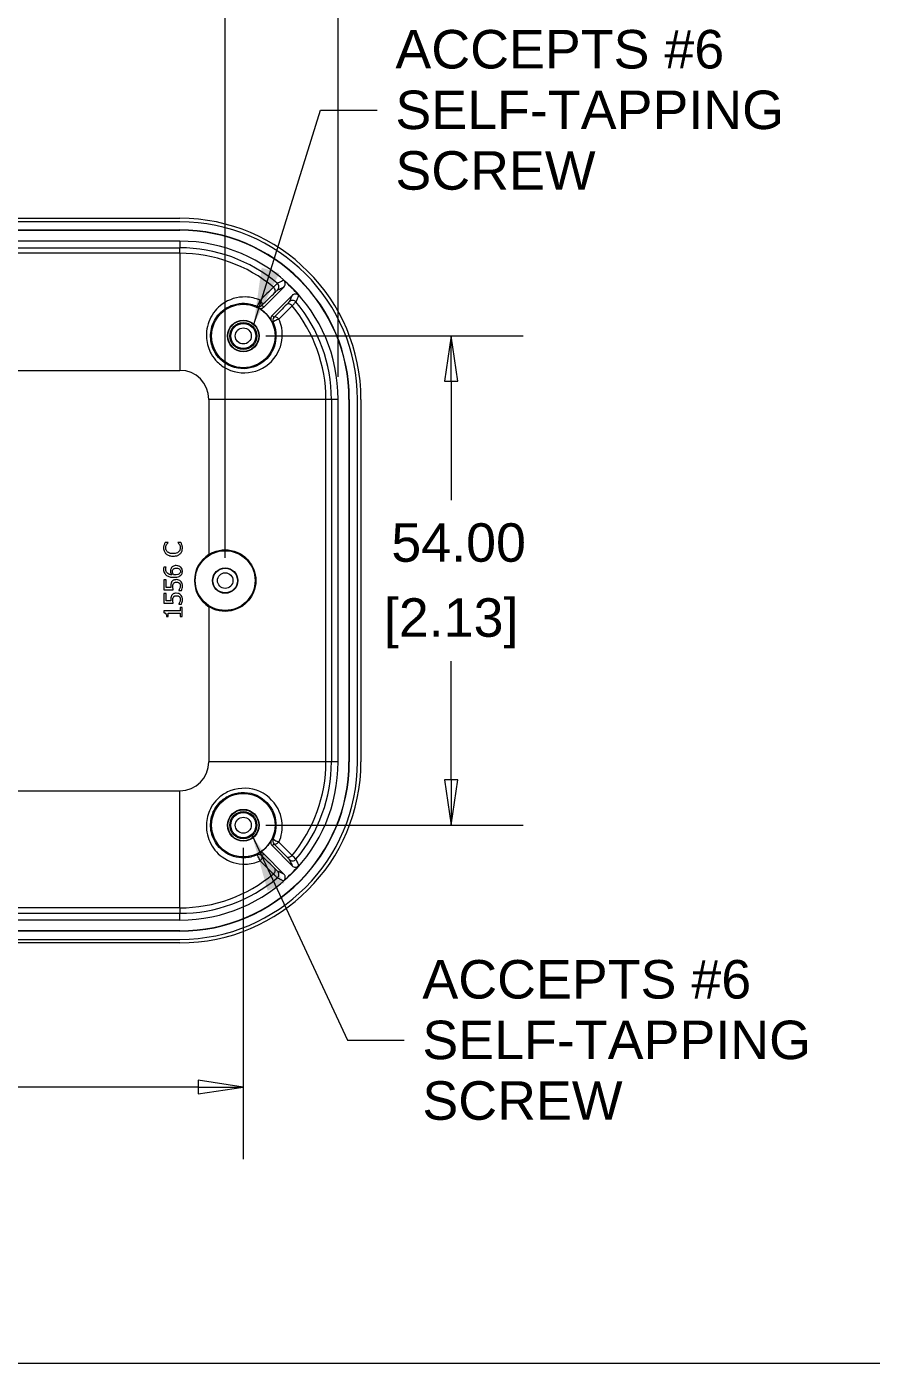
# Model space of a CAD drawing. Header units: millimetres. Extents: x 9 to 690, y 9 to 531.
# Drawn here: x 145.8 to 239, y 18.7 to 166.3 of the extents above; entities that cross this region are included whole.
import ezdxf

# ---------------------------------------------------------------- set-up
doc = ezdxf.new("R2010")
doc.units = ezdxf.units.MM
doc.header["$LTSCALE"] = 2.5
doc.layers.get('0').update_dxf_attribs({"lineweight": 25})
for name, color, linetype, lineweight in [('Dimension (ANSI)', 7, 'Continuous', 9), ('Sketch Geometry (ANSI)', 7, 'Continuous', 9), ('Symbol (ANSI)', 7, 'Continuous', 9), ('Visible (ANSI)', 7, 'Continuous', 9), ('Visible Narrow (ANSI)', 7, 'Continuous', 9)]:
    doc.layers.add(name, color=color, linetype=linetype, lineweight=lineweight)
doc.styles.add('Note Text (ANSI)', font='arial.ttf')
doc.dimstyles.new('Default - mm_inch (ANSI)', dxfattribs={"dimscale": 2.5, "dimtxt": 1.7, "dimasz": 2, "dimexe": 3.175, "dimexo": 1, "dimgap": 0.8, "dimtad": 0, "dimtih": 1, "dimtoh": 1, "dimrnd": 1e-08, "dimzin": 4, "dimdsep": 46, "dimtxsty": 'Note Text (ANSI)', "dimblk": 'Filled-1', "dimcen": 0.09, "dimdle": 10, "dimclrd": 256, "dimclre": 256, "dimclrt": 256, "dimadec": 1, "dimazin": 0, "dimtfac": 1.176471, "dimtofl": 0, "dimtmove": 0, "dimatfit": 3, "dimfxl": 0, "dimtolj": 1, "dimtzin": 0, "dimlwd": -1, "dimlwe": -1, "dimarcsym": 0})
doc.dimstyles.new('Default - mm_inch (ANSI)$7', dxfattribs={"dimscale": 2.5, "dimtxt": 1.7, "dimasz": 2.5, "dimexe": 3.175, "dimexo": 1, "dimgap": 0.8, "dimtad": 0, "dimtih": 1, "dimtoh": 1, "dimrnd": 1e-08, "dimzin": 4, "dimdsep": 46, "dimtxsty": 'Note Text (ANSI)', "dimblk": 'Filled-1', "dimcen": 0.09, "dimdle": 10, "dimclrd": 256, "dimclre": 256, "dimclrt": 256, "dimadec": 1, "dimazin": 0, "dimtfac": 1.176471, "dimtofl": 0, "dimtmove": 0, "dimatfit": 3, "dimfxl": 0, "dimtolj": 1, "dimtzin": 0, "dimlwd": -1, "dimlwe": -1, "dimarcsym": 0})

# ---------------------------------------------------------------- blocks, each defined once
blk = doc.blocks.new('Borders Hammond Border')
at = {"layer": 'Sketch Geometry (ANSI)'}
blk.add_line((7.5, 7.5), (271.9, 7.5), dxfattribs=at)
blk = doc.blocks.new('Filled-1')
at = {"color": 0}
for p, q in [((0, 0), (-1, 0.15)), ((-1, 0.15), (-1, -0.15)), ((-1, 0), (0, 0)), ((-1, -0.15), (0, 0))]:
    blk.add_line(p, q, dxfattribs=at)
at = {"color": 0, "flags": 128}
blk.add_lwpolyline([(-1, -0.15), (0, 0), (-1, 0.15), (-1, -0.15)], dxfattribs=at)
at = {"color": 0}
blk.add_solid([(-1, -0.15), (0, 0), (-1, 0.15), (-1, -0.15)], dxfattribs=at)
blk = doc.blocks.new('*D49')
at = {"layer": 'Defpoints', "color": 0, "transparency": 16777216}
for p in [(77.68, 169.81), (77.68, 105.14), (167.68, 105.14)]:
    blk.add_point(p, dxfattribs=at)
at = {"layer": 'Dimension (ANSI)', "transparency": 16777216}
for p, q in [((77.68, 107.64), (77.68, 177.74)), ((167.68, 107.64), (167.68, 177.74)), ((82.68, 169.81), (112.57, 169.81)), ((162.68, 169.81), (132.79, 169.81))]:
    blk.add_line(p, q, dxfattribs=at)
at = {"layer": 'Dimension (ANSI)', "transparency": 16777216, "xscale": 5, "yscale": 5, "zscale": 5, "rotation": 180}
blk.add_blockref('Filled-1', (77.68, 169.81), dxfattribs=at)
at = {"layer": 'Dimension (ANSI)', "transparency": 16777216, "xscale": 5, "yscale": 5, "zscale": 5}
blk.add_blockref('Filled-1', (167.68, 169.81), dxfattribs=at)
at = {"layer": 'Dimension (ANSI)', "transparency": 16777216, "char_height": 4.25, "attachment_point": 5, "style": 'Note Text (ANSI)'}
for s, insert in [('\\A1; 90.00', (122.68, 173.98)), ('\\A1;[3.54]', (122.68, 165.08))]:
    blk.add_mtext(s, dxfattribs=dict(at, insert=insert))
blk = doc.blocks.new('*D50')
at = {"layer": 'Defpoints', "color": 0, "transparency": 16777216}
for p in [(180.14, 185.97), (65.22, 125.14), (180.14, 125.14)]:
    blk.add_point(p, dxfattribs=at)
at = {"layer": 'Dimension (ANSI)', "transparency": 16777216}
for p, q in [((65.22, 127.64), (65.22, 193.91)), ((180.14, 127.64), (180.14, 193.91)), ((70.22, 185.97), (110.91, 185.97)), ((175.14, 185.97), (134.45, 185.97))]:
    blk.add_line(p, q, dxfattribs=at)
at = {"layer": 'Dimension (ANSI)', "transparency": 16777216, "xscale": 5, "yscale": 5, "zscale": 5, "rotation": 180}
blk.add_blockref('Filled-1', (65.22, 185.97), dxfattribs=at)
at = {"layer": 'Dimension (ANSI)', "transparency": 16777216, "xscale": 5, "yscale": 5, "zscale": 5}
blk.add_blockref('Filled-1', (180.14, 185.97), dxfattribs=at)
at = {"layer": 'Dimension (ANSI)', "transparency": 16777216, "char_height": 4.25, "attachment_point": 5, "style": 'Note Text (ANSI)'}
for s, insert in [('\\A1; 114.93', (122.68, 190.14)), ('\\A1;[4.52]', (122.68, 181.25))]:
    blk.add_mtext(s, dxfattribs=dict(at, insert=insert))
blk = doc.blocks.new('*D52')
at = {"layer": 'Defpoints', "color": 0, "transparency": 16777216}
for p in [(169.68, 132.14), (169.68, 78.14), (192.62, 78.14)]:
    blk.add_point(p, dxfattribs=at)
at = {"layer": 'Dimension (ANSI)', "transparency": 16777216}
for p, q in [((172.18, 132.14), (200.56, 132.14)), ((192.62, 127.14), (192.62, 114.03)), ((192.62, 83.14), (192.62, 96.25)), ((172.18, 78.14), (200.56, 78.14))]:
    blk.add_line(p, q, dxfattribs=at)
at = {"layer": 'Dimension (ANSI)', "transparency": 16777216, "xscale": 5, "yscale": 5, "zscale": 5}
for p, rotation in [((192.62, 132.14), 90), ((192.62, 78.14), 270)]:
    blk.add_blockref('Filled-1', p, dxfattribs=dict(at, rotation=rotation))
at = {"layer": 'Dimension (ANSI)', "transparency": 16777216, "char_height": 4.25, "attachment_point": 5, "style": 'Note Text (ANSI)'}
for s, insert in [('\\A1; 54.00', (192.62, 109.31)), ('\\A1;[2.13]', (192.62, 100.42))]:
    blk.add_mtext(s, dxfattribs=dict(at, insert=insert))
blk = doc.blocks.new('*D53')
at = {"layer": 'Defpoints', "color": 0, "transparency": 16777216}
for p in [(75.68, 78.14), (169.68, 78.14), (75.68, 49.23)]:
    blk.add_point(p, dxfattribs=at)
at = {"layer": 'Dimension (ANSI)', "transparency": 16777216}
for p, q in [((75.68, 75.64), (75.68, 41.29)), ((169.68, 75.64), (169.68, 41.29)), ((80.68, 49.23), (112.57, 49.23)), ((164.68, 49.23), (132.79, 49.23))]:
    blk.add_line(p, q, dxfattribs=at)
at = {"layer": 'Dimension (ANSI)', "transparency": 16777216, "xscale": 5, "yscale": 5, "zscale": 5, "rotation": 180}
blk.add_blockref('Filled-1', (75.68, 49.23), dxfattribs=at)
at = {"layer": 'Dimension (ANSI)', "transparency": 16777216, "xscale": 5, "yscale": 5, "zscale": 5}
blk.add_blockref('Filled-1', (169.68, 49.23), dxfattribs=at)
at = {"layer": 'Dimension (ANSI)', "transparency": 16777216, "char_height": 4.25, "attachment_point": 5, "style": 'Note Text (ANSI)'}
for s, insert in [('\\A1; 94.00', (122.68, 53.4)), ('\\A1;[3.70]', (122.68, 44.5))]:
    blk.add_mtext(s, dxfattribs=dict(at, insert=insert))

msp = doc.modelspace()

# ---------------------------------------------------------------- linework, layer by layer
at = {"layer": 'Visible (ANSI)'}
for p, q in [((82.6802, 145.1254), (162.6802, 145.1254)), ((162.6802, 144.7393), (82.6802, 144.7393)), ((82.6802, 143.8378), (162.6802, 143.8378)), ((82.6802, 143.8029), (162.6802, 143.8029)), ((162.6802, 142.6029), (82.6802, 142.6029)), ((174.1632, 137.5416), (171.936, 135.3144)), ((172.8552, 134.3952), (175.0824, 136.6224)), ((180.1437, 85.1393), (180.1437, 125.1393)), ((181.3437, 125.1393), (181.3437, 85.1393)), ((181.3786, 125.1393), (181.3786, 85.1393)), ((182.2802, 85.1393), (182.2802, 125.1393)), ((182.6662, 125.1393), (182.6662, 85.1393)), ((161.3736, 109.3508), (161.0527, 109.3508)), ((161.3736, 109.3298), (161.3736, 109.3508)), ((162.7837, 109.3508), (162.466, 109.3508)), ((162.466, 109.3508), (162.466, 109.3314)), ((161.1678, 106.6215), (160.9101, 106.6215)), ((161.1678, 106.6102), (161.1678, 106.6215)), ((161.1548, 105.2309), (160.9198, 105.2309)), ((160.9198, 105.2309), (160.9198, 104.1337)), ((161.1548, 104.3914), (161.1548, 105.2309)), ((160.9198, 104.1337), (161.9506, 104.1337)), ((161.1548, 103.7301), (160.9198, 103.7301)), ((160.9198, 103.7301), (160.9198, 102.6329)), ((161.688, 104.3914), (161.1548, 104.3914)), ((161.1548, 102.8906), (161.1548, 103.7301)), ((162.5649, 104.0705), (162.5649, 104.051)), ((162.5649, 104.051), (162.8485, 104.051)), ((162.7156, 101.8063), (160.9133, 101.8063)), ((160.9133, 101.8063), (160.9133, 101.5988)), ((160.9198, 102.6329), (161.9506, 102.6329)), ((161.688, 102.8906), (161.1548, 102.8906)), ((162.5649, 102.5696), (162.5649, 102.5502)), ((162.5649, 102.5502), (162.8485, 102.5502)), ((162.9198, 102.1612), (162.7156, 102.1612)), ((162.7156, 102.1612), (162.7156, 101.8063)), ((162.9198, 101.1855), (162.9198, 102.1612)), ((161.1921, 101.1855), (161.3752, 101.1855)), ((161.3752, 101.1855), (161.3752, 101.5486)), ((161.3752, 101.5486), (162.7156, 101.5486)), ((162.7156, 101.5486), (162.7156, 101.1855)), ((162.7156, 101.1855), (162.9198, 101.1855)), ((175.0824, 73.6563), (172.8552, 75.8835)), ((171.936, 74.9643), (174.1632, 72.7371)), ((82.6802, 67.6758), (162.6802, 67.6758)), ((162.6802, 66.4758), (82.6802, 66.4758)), ((162.6802, 66.4409), (82.6802, 66.4409)), ((82.6802, 65.5393), (162.6802, 65.5393)), ((162.6802, 65.1533), (82.6802, 65.1533))]:
    msp.add_line(p, q, dxfattribs=at)
for centre, radius in [((169.6802, 132.1393), 3.5), ((169.6802, 132.1393), 1.75), ((169.6802, 132.1393), 1.7081), ((169.6802, 132.1393), 1.4965), ((167.6802, 105.1393), 3.3), ((167.6802, 105.1393), 1.4), ((169.6802, 78.1393), 3.5), ((169.6802, 78.1393), 1.75), ((169.6802, 78.1393), 1.7081), ((169.6802, 78.1393), 1.4965)]:
    msp.add_circle(centre, radius, dxfattribs=at)
for centre, radius, start, end in [((162.6802, 125.1393), 19.986, 0, 90), ((162.6802, 125.1393), 19.6, 0, 90), ((162.6802, 125.1393), 18.6985, 0, 90), ((162.6802, 125.1393), 18.6636, 0, 90), ((162.6802, 125.1393), 17.4636, 0, 90), ((162.6802, 125.1393), 17.4286, 41.105469, 48.894531), ((169.6802, 132.1393), 3.5087, 28.328859, 61.671141), ((167.6802, 105.1393), 3.396, 121.960533, 238.039467), ((162.6802, 85.1393), 19.986, 270, 0), ((162.6802, 85.1393), 17.4636, 270, 0), ((162.6802, 85.1393), 18.6985, 270, 0), ((162.6802, 85.1393), 18.6636, 270, 0), ((162.6802, 85.1393), 19.6, 270, 0), ((169.6802, 78.1393), 3.5087, 298.328859, 331.671141), ((162.6802, 85.1393), 17.4286, 311.105469, 318.894531)]:
    msp.add_arc(centre, radius, start, end, dxfattribs=at)
for points, knots in [([(174.1632, 137.5416), (174.2093, 137.5877), (174.2459, 137.6423), (174.2962, 137.7626), (174.3093, 137.827), (174.3101, 137.9572), (174.2978, 138.0217), (174.2589, 138.1185), (174.24, 138.153), (174.1945, 138.2169), (174.1681, 138.246), (174.1386, 138.2718)], [0, 0, 0, 0, 0.0195534422, 0.0195534422, 0.0390924862, 0.0390924862, 0.0586174434, 0.0586174434, 0.0703800549, 0.0703800549, 0.082143402, 0.082143402, 0.082143402, 0.082143402]), ([(175.8126, 136.5977), (175.7699, 136.6468), (175.7179, 136.687), (175.6015, 136.7452), (175.5382, 136.7627), (175.4084, 136.7724), (175.3432, 136.7645), (175.2439, 136.7322), (175.2081, 136.7157), (175.1412, 136.6746), (175.1102, 136.6502), (175.0824, 136.6224)], [0, 0, 0, 0, 0.0195237684, 0.0195237684, 0.0390426152, 0.0390426152, 0.0585682482, 0.0585682482, 0.0703540976, 0.0703540976, 0.0821417556, 0.0821417556, 0.0821417556, 0.0821417556]), ([(171.3452, 135.2279), (171.4025, 135.197), (171.4653, 135.1775), (171.5948, 135.1639), (171.6603, 135.1698), (171.7629, 135.1998), (171.8014, 135.2165), (171.8733, 135.2591), (171.9064, 135.2849), (171.936, 135.3144)], [0, 0, 0, 0, 0.0195349037, 0.0195349037, 0.0390680983, 0.0390680983, 0.0516077706, 0.0516077706, 0.0641473747, 0.0641473747, 0.0641473747, 0.0641473747]), ([(172.8552, 134.3952), (172.8092, 134.3491), (172.7726, 134.2945), (172.7224, 134.1744), (172.7092, 134.11), (172.7085, 134.0031), (172.7135, 133.9614), (172.7337, 133.8803), (172.7488, 133.8411), (172.7687, 133.8043)], [0, 0, 0, 0, 0.0195306194, 0.0195306194, 0.039061902, 0.039061902, 0.0516044871, 0.0516044871, 0.0641471969, 0.0641471969, 0.0641471969, 0.0641471969]), ([(161.0527, 109.3508), (161.0292, 109.3071), (161.0073, 109.2625), (160.9767, 109.1939), (160.9557, 109.1457), (160.936, 109.085)], [-0.0565255649, -0.0565255649, -0.0565255649, -0.0565255649, -0.0191208635, -0.0191208635, 0, 0, 0, 0]), ([(161.2067, 109.1045), (161.2323, 109.1509), (161.2621, 109.198), (161.3212, 109.2698), (161.3468, 109.3003), (161.3736, 109.3298)], [-0.0278786881, -0.0278786881, -0.0278786881, -0.0278786881, -0.0119540286, -0.0119540286, 0, 0, 0, 0]), ([(162.466, 109.3314), (162.491, 109.3064), (162.5186, 109.2735), (162.5528, 109.2311), (162.5852, 109.1905), (162.6265, 109.1191)], [-0.0689682524, -0.0689682524, -0.0689682524, -0.0689682524, -0.0247466812, -0.0247466812, 0, 0, 0, 0]), ([(162.8971, 109.085), (162.8824, 109.1319), (162.8643, 109.1818), (162.8227, 109.2675), (162.803, 109.3091), (162.7837, 109.3508)], [-0.0285797834, -0.0285797834, -0.0285797834, -0.0285797834, -0.0138108541, -0.0138108541, 0, 0, 0, 0]), ([(160.936, 109.085), (160.9199, 109.032), (160.9078, 108.9769), (160.8941, 108.8942), (160.8841, 108.8293), (160.8841, 108.7333)], [-0.0851521284, -0.0851521284, -0.0851521284, -0.0851521284, -0.0287814606, -0.0287814606, 0, 0, 0, 0]), ([(160.8841, 108.7333), (160.8841, 108.6629), (160.8905, 108.5925), (160.9189, 108.4588), (160.9396, 108.3969), (161.0149, 108.2397), (161.079, 108.1553), (161.1597, 108.0834)], [-0.0734929027, -0.0734929027, -0.0734929027, -0.0734929027, -0.0523033406, -0.0523033406, -0.0324070791, -0.0324070791, 0, 0, 0, 0]), ([(161.1111, 108.7317), (161.1111, 108.8008), (161.1181, 108.8721), (161.1473, 108.9704), (161.1672, 109.0331), (161.2067, 109.1045)], [-0.0750790277, -0.0750790277, -0.0750790277, -0.0750790277, -0.0244724861, -0.0244724861, 0, 0, 0, 0]), ([(161.3169, 108.2893), (161.2815, 108.3195), (161.2496, 108.3532), (161.195, 108.4274), (161.1727, 108.4669), (161.1255, 108.58), (161.1111, 108.6544), (161.1111, 108.7317)], [-0.0506145531, -0.0506145531, -0.0506145531, -0.0506145531, -0.0367604191, -0.0367604191, -0.023189889, -0.023189889, 0, 0, 0, 0]), ([(161.1597, 108.0834), (161.2547, 107.9996), (161.364, 107.939), (161.5564, 107.8729), (161.6947, 107.8338), (161.9214, 107.8338)], [-0.180389057, -0.180389057, -0.180389057, -0.180389057, -0.068013031, -0.068013031, 0, 0, 0, 0]), ([(161.9214, 108.111), (161.8023, 108.111), (161.6608, 108.1244), (161.4481, 108.2024), (161.3776, 108.2391), (161.3169, 108.2893)], [-0.0679629795, -0.0679629795, -0.0679629795, -0.0679629795, -0.0236234914, -0.0236234914, 0, 0, 0, 0]), ([(162.526, 108.2957), (162.4526, 108.234), (162.3665, 108.1907), (162.2235, 108.1431), (162.1129, 108.111), (161.9214, 108.111)], [-0.157706342, -0.157706342, -0.157706342, -0.157706342, -0.057447582, -0.057447582, 0, 0, 0, 0]), ([(161.9214, 107.8338), (162.1367, 107.8338), (162.3023, 107.8694), (162.5309, 107.9637), (162.6181, 108.0158), (162.6929, 108.085)], [-0.0741985601, -0.0741985601, -0.0741985601, -0.0741985601, -0.0305781625, -0.0305781625, 0, 0, 0, 0]), ([(162.7253, 108.7317), (162.7253, 108.6858), (162.7203, 108.6404), (162.6976, 108.5433), (162.6797, 108.5004), (162.6295, 108.4015), (162.583, 108.3443), (162.526, 108.2957)], [-0.0425064959, -0.0425064959, -0.0425064959, -0.0425064959, -0.0332758501, -0.0332758501, -0.0224760367, -0.0224760367, 0, 0, 0, 0]), ([(162.6265, 109.1191), (162.6567, 109.0643), (162.6796, 109.0049), (162.7057, 108.9147), (162.7253, 108.8423), (162.7253, 108.7317)], [-0.0993428479, -0.0993428479, -0.0993428479, -0.0993428479, -0.0331836589, -0.0331836589, 0, 0, 0, 0]), ([(162.6929, 108.085), (162.7361, 108.1245), (162.7745, 108.1681), (162.841, 108.2641), (162.8682, 108.3153), (162.9232, 108.4532), (162.9555, 108.5705), (162.9555, 108.7285)], [-0.10878523, -0.10878523, -0.10878523, -0.10878523, -0.078058534, -0.078058534, -0.047391169, -0.047391169, 0, 0, 0, 0]), ([(162.9555, 108.7285), (162.9555, 108.7958), (162.952, 108.8659), (162.9301, 108.9779), (162.9148, 109.032), (162.8971, 109.085)], [-0.034244438, -0.034244438, -0.034244438, -0.034244438, -0.0167878262, -0.0167878262, 0, 0, 0, 0]), ([(165.8825, 108.0206), (166.0405, 108.1191), (166.208, 108.2054), (166.8, 108.4502), (167.2547, 108.5347), (168.1089, 108.5334), (168.5644, 108.4464), (169.4001, 108.0968), (169.7804, 107.8342), (170.3778, 107.2318), (170.6364, 106.8523), (170.9801, 106.0192), (171.0652, 105.5656), (171.0652, 105.1393), (171.0652, 104.7131), (170.9801, 104.2594), (170.6364, 103.4264), (170.3778, 103.0469), (169.7804, 102.4445), (169.4001, 102.1819), (168.5644, 101.8323), (168.1089, 101.7453), (167.2552, 101.744), (166.801, 101.8283), (166.2089, 102.0728), (166.0409, 102.1593), (165.8825, 102.2581)], [-0.69503456, -0.69503456, -0.69503456, -0.69503456, -0.64196578, -0.64196578, -0.5138971, -0.5138971, -0.38481633, -0.38481633, -0.25573556, -0.25573556, -0.12786778, -0.12786778, 0, 0, 0, 0.12786778, 0.12786778, 0.25573556, 0.25573556, 0.38481633, 0.38481633, 0.5138971, 0.5138971, 0.64181829, 0.64181829, 0.69502288, 0.69502288, 0.69502288, 0.69502288]), ([(160.9101, 106.6215), (160.8992, 106.5889), (160.8928, 106.5535), (160.8867, 106.4983), (160.8825, 106.4565), (160.8825, 106.3946)], [-0.0484871908, -0.0484871908, -0.0484871908, -0.0484871908, -0.0185645579, -0.0185645579, 0, 0, 0, 0]), ([(160.8825, 106.3946), (160.8825, 106.3103), (160.8915, 106.226), (160.9368, 106.0535), (160.971, 105.9855), (161.056, 105.8474), (161.1233, 105.7754), (161.2051, 105.7171)], [-0.0652699745, -0.0652699745, -0.0652699745, -0.0652699745, -0.0486656382, -0.0486656382, -0.0301345476, -0.0301345476, 0, 0, 0, 0]), ([(161.1143, 106.359), (161.1143, 106.434), (161.1262, 106.4843), (161.1407, 106.5423), (161.1527, 106.5812), (161.1678, 106.6102)], [-0.0152540554, -0.0152540554, -0.0152540554, -0.0152540554, -0.009790815, -0.009790815, 0, 0, 0, 0]), ([(161.782, 105.7739), (161.6674, 105.784), (161.5482, 105.807), (161.3616, 105.89), (161.3042, 105.9334), (161.2154, 106.0234), (161.1798, 106.0765), (161.1261, 106.2074), (161.1143, 106.2827), (161.1143, 106.359)], [-0.0845441585, -0.0845441585, -0.0845441585, -0.0845441585, -0.0607854527, -0.0607854527, -0.0424356937, -0.0424356937, -0.0228825314, -0.0228825314, 0, 0, 0, 0]), ([(161.761, 106.5778), (161.7202, 106.523), (161.6839, 106.4606), (161.6561, 106.357), (161.6427, 106.2936), (161.6427, 106.1904)], [-0.0853552558, -0.0853552558, -0.0853552558, -0.0853552558, -0.030975673, -0.030975673, 0, 0, 0, 0]), ([(162.2715, 106.7949), (162.2048, 106.7949), (162.1373, 106.7889), (161.9902, 106.7545), (161.937, 106.7267), (161.8501, 106.6757), (161.8013, 106.6315), (161.761, 106.5778)], [-0.0382367028, -0.0382367028, -0.0382367028, -0.0382367028, -0.0302414258, -0.0302414258, -0.020144152, -0.020144152, 0, 0, 0, 0]), ([(161.8647, 106.1304), (161.8647, 106.195), (161.8736, 106.2514), (161.8934, 106.3228), (161.9106, 106.3563), (161.9344, 106.3865)], [-0.022230179, -0.022230179, -0.022230179, -0.022230179, -0.0115215497, -0.0115215497, 0, 0, 0, 0]), ([(161.9344, 106.3865), (161.9534, 106.4097), (161.9748, 106.4304), (162.0278, 106.4692), (162.0551, 106.482), (162.1377, 106.5141), (162.2097, 106.5226), (162.2829, 106.5226)], [-0.0358027087, -0.0358027087, -0.0358027087, -0.0358027087, -0.0294730567, -0.0294730567, -0.0219407823, -0.0219407823, 0, 0, 0, 0]), ([(162.7739, 106.6069), (162.7441, 106.6362), (162.7111, 106.6618), (162.6378, 106.7079), (162.5976, 106.7276), (162.5053, 106.7637), (162.4106, 106.7949), (162.2715, 106.7949)], [-0.108059802, -0.108059802, -0.108059802, -0.108059802, -0.075975881, -0.075975881, -0.041712746, -0.041712746, 0, 0, 0, 0]), ([(162.2829, 106.5226), (162.3722, 106.5226), (162.4599, 106.5114), (162.5727, 106.4641), (162.6125, 106.4405), (162.6786, 106.3732), (162.7015, 106.3393), (162.7356, 106.2564), (162.7431, 106.2092), (162.7431, 106.1612)], [-0.0733886173, -0.0733886173, -0.0733886173, -0.0733886173, -0.0427014557, -0.0427014557, -0.026884135, -0.026884135, -0.0143933824, -0.0143933824, 0, 0, 0, 0]), ([(162.9619, 106.1596), (162.9619, 106.2029), (162.9582, 106.246), (162.9421, 106.3289), (162.9303, 106.3681), (162.889, 106.4647), (162.8477, 106.5358), (162.7739, 106.6069)], [-0.0713257418, -0.0713257418, -0.0713257418, -0.0713257418, -0.0505246738, -0.0505246738, -0.0307318249, -0.0307318249, 0, 0, 0, 0]), ([(161.2051, 105.7171), (161.315, 105.6381), (161.4393, 105.5853), (161.6739, 105.5255), (161.8245, 105.4983), (162.0414, 105.4983)], [-0.1475969, -0.1475969, -0.1475969, -0.1475969, -0.065050993, -0.065050993, 0, 0, 0, 0]), ([(161.6427, 106.1904), (161.6427, 106.1151), (161.6534, 106.0408), (161.6916, 105.9355), (161.7193, 105.8642), (161.782, 105.7739)], [-0.100703726, -0.100703726, -0.100703726, -0.100703726, -0.032994661, -0.032994661, 0, 0, 0, 0]), ([(161.8015, 105.0364), (161.7776, 105.0053), (161.7566, 104.9722), (161.723, 104.9037), (161.7103, 104.8691), (161.6935, 104.7981), (161.6767, 104.7198), (161.6767, 104.5729)], [-0.137693037, -0.137693037, -0.137693037, -0.137693037, -0.089548776, -0.089548776, -0.044082321, -0.044082321, 0, 0, 0, 0]), ([(162.2845, 105.2423), (162.221, 105.2423), (162.1549, 105.2374), (162.0483, 105.2134), (162.0001, 105.1974), (161.8906, 105.1334), (161.8417, 105.0898), (161.8015, 105.0364)], [-0.063020753, -0.063020753, -0.063020753, -0.063020753, -0.0380367132, -0.0380367132, -0.0200489638, -0.0200489638, 0, 0, 0, 0]), ([(161.9749, 105.7739), (161.9281, 105.849), (161.9054, 105.9096), (161.874, 106.0074), (161.8647, 106.0682), (161.8647, 106.1304)], [-0.0308056757, -0.0308056757, -0.0308056757, -0.0308056757, -0.0186765724, -0.0186765724, 0, 0, 0, 0]), ([(161.902, 104.5291), (161.902, 104.6107), (161.9121, 104.6935), (161.9498, 104.7943), (161.9687, 104.8276), (161.9944, 104.8565)], [-0.0323089673, -0.0323089673, -0.0323089673, -0.0323089673, -0.0115994636, -0.0115994636, 0, 0, 0, 0]), ([(162.1013, 105.769), (162.062, 105.769), (162.0389, 105.7702), (162.0127, 105.7717), (161.9938, 105.7728), (161.9749, 105.7739)], [-0.00786114706, -0.00786114706, -0.00786114706, -0.00786114706, -0.00567604547, -0.00567604547, 0, 0, 0, 0]), ([(161.9944, 104.8565), (162.0097, 104.8752), (162.0272, 104.8917), (162.0729, 104.9253), (162.0969, 104.9363), (162.1611, 104.9629), (162.2218, 104.97), (162.2829, 104.97)], [-0.0271939867, -0.0271939867, -0.0271939867, -0.0271939867, -0.0234125618, -0.0234125618, -0.0183297256, -0.0183297256, 0, 0, 0, 0]), ([(162.0414, 105.4983), (162.1441, 105.4983), (162.2508, 105.5049), (162.4633, 105.543), (162.5385, 105.5716), (162.6614, 105.6269), (162.726, 105.6668), (162.7804, 105.7188)], [-0.0567323581, -0.0567323581, -0.0567323581, -0.0567323581, -0.0404603984, -0.0404603984, -0.022572353, -0.022572353, 0, 0, 0, 0]), ([(162.6297, 105.9116), (162.6055, 105.8892), (162.5772, 105.8707), (162.5053, 105.8328), (162.4608, 105.8174), (162.339, 105.7786), (162.2186, 105.769), (162.1013, 105.769)], [-0.0502542509, -0.0502542509, -0.0502542509, -0.0502542509, -0.0441342619, -0.0441342619, -0.0351675203, -0.0351675203, 0, 0, 0, 0]), ([(162.2829, 104.97), (162.38, 104.97), (162.4397, 104.954), (162.5225, 104.9262), (162.5683, 104.9017), (162.6086, 104.8679)], [-0.026209163, -0.026209163, -0.026209163, -0.026209163, -0.0157927308, -0.0157927308, 0, 0, 0, 0]), ([(162.7658, 105.0656), (162.7035, 105.1235), (162.6315, 105.1662), (162.4985, 105.2161), (162.4099, 105.2423), (162.2845, 105.2423)], [-0.0937323698, -0.0937323698, -0.0937323698, -0.0937323698, -0.0376174394, -0.0376174394, 0, 0, 0, 0]), ([(162.6086, 104.8679), (162.6292, 104.8499), (162.6476, 104.8298), (162.6788, 104.7854), (162.6914, 104.7618), (162.7112, 104.71), (162.7302, 104.6554), (162.7302, 104.5794)], [-0.0663193061, -0.0663193061, -0.0663193061, -0.0663193061, -0.0444193832, -0.0444193832, -0.0228134407, -0.0228134407, 0, 0, 0, 0]), ([(162.7431, 106.1612), (162.7431, 106.1357), (162.7406, 106.1104), (162.7312, 106.0672), (162.724, 106.041), (162.6919, 105.9753), (162.6624, 105.9409), (162.6297, 105.9116)], [-0.0338730181, -0.0338730181, -0.0338730181, -0.0338730181, -0.0219225299, -0.0219225299, -0.0131691031, -0.0131691031, 0, 0, 0, 0]), ([(162.9619, 104.5745), (162.9619, 104.6309), (162.9568, 104.6873), (162.9369, 104.7787), (162.9226, 104.8305), (162.8615, 104.9565), (162.8196, 105.0157), (162.7658, 105.0656)], [-0.0723654177, -0.0723654177, -0.0723654177, -0.0723654177, -0.042010232, -0.042010232, -0.0220153378, -0.0220153378, 0, 0, 0, 0]), ([(162.7804, 105.7188), (162.8101, 105.7463), (162.8367, 105.7765), (162.8826, 105.8424), (162.9015, 105.8772), (162.9382, 105.9671), (162.9619, 106.0465), (162.9619, 106.1596)], [-0.0815177847, -0.0815177847, -0.0815177847, -0.0815177847, -0.0575370478, -0.0575370478, -0.0339320961, -0.0339320961, 0, 0, 0, 0]), ([(161.6767, 104.5729), (161.6767, 104.5446), (161.6777, 104.5153), (161.6798, 104.4733), (161.6817, 104.4388), (161.688, 104.3914)], [-0.0439259905, -0.0439259905, -0.0439259905, -0.0439259905, -0.0143473832, -0.0143473832, 0, 0, 0, 0]), ([(161.8015, 103.5356), (161.7776, 103.5045), (161.7566, 103.4714), (161.723, 103.4029), (161.7103, 103.3683), (161.6935, 103.2973), (161.6767, 103.219), (161.6767, 103.0721)], [-0.137693037, -0.137693037, -0.137693037, -0.137693037, -0.089548776, -0.089548776, -0.044082321, -0.044082321, 0, 0, 0, 0]), ([(162.2845, 103.7414), (162.221, 103.7414), (162.1549, 103.7365), (162.0483, 103.7125), (162.0001, 103.6965), (161.8906, 103.6326), (161.8417, 103.589), (161.8015, 103.5356)], [-0.063020753, -0.063020753, -0.063020753, -0.063020753, -0.0380367132, -0.0380367132, -0.0200489638, -0.0200489638, 0, 0, 0, 0]), ([(161.9506, 104.1337), (161.9387, 104.1879), (161.9274, 104.2553), (161.9145, 104.3386), (161.902, 104.4201), (161.902, 104.5291)], [-0.0938468523, -0.0938468523, -0.0938468523, -0.0938468523, -0.0327234951, -0.0327234951, 0, 0, 0, 0]), ([(161.902, 103.0283), (161.902, 103.1099), (161.9121, 103.1927), (161.9498, 103.2935), (161.9687, 103.3268), (161.9944, 103.3557)], [-0.0323089673, -0.0323089673, -0.0323089673, -0.0323089673, -0.0115994636, -0.0115994636, 0, 0, 0, 0]), ([(161.9944, 103.3557), (162.0097, 103.3744), (162.0272, 103.3909), (162.0729, 103.4245), (162.0969, 103.4355), (162.1611, 103.4621), (162.2218, 103.4692), (162.2829, 103.4692)], [-0.0271939867, -0.0271939867, -0.0271939867, -0.0271939867, -0.0234125618, -0.0234125618, -0.0183297256, -0.0183297256, 0, 0, 0, 0]), ([(162.2829, 103.4692), (162.38, 103.4692), (162.4397, 103.4531), (162.5225, 103.4254), (162.5683, 103.4009), (162.6086, 103.3671)], [-0.026209163, -0.026209163, -0.026209163, -0.026209163, -0.0157927308, -0.0157927308, 0, 0, 0, 0]), ([(162.7658, 103.5648), (162.7035, 103.6227), (162.6315, 103.6654), (162.4985, 103.7153), (162.4099, 103.7414), (162.2845, 103.7414)], [-0.0937323698, -0.0937323698, -0.0937323698, -0.0937323698, -0.0376174394, -0.0376174394, 0, 0, 0, 0]), ([(162.6718, 104.286), (162.6558, 104.2429), (162.6375, 104.1998), (162.6086, 104.1428), (162.5872, 104.1008), (162.5649, 104.0705)], [-0.0403434771, -0.0403434771, -0.0403434771, -0.0403434771, -0.0112906379, -0.0112906379, 0, 0, 0, 0]), ([(162.6086, 103.3671), (162.6292, 103.3491), (162.6476, 103.329), (162.6788, 103.2846), (162.6914, 103.261), (162.7112, 103.2092), (162.7302, 103.1546), (162.7302, 103.0786)], [-0.0663193061, -0.0663193061, -0.0663193061, -0.0663193061, -0.0444193832, -0.0444193832, -0.0228134407, -0.0228134407, 0, 0, 0, 0]), ([(162.7302, 104.5794), (162.7302, 104.53), (162.7261, 104.4792), (162.7033, 104.382), (162.6884, 104.3337), (162.6718, 104.286)], [-0.0299460207, -0.0299460207, -0.0299460207, -0.0299460207, -0.0151281645, -0.0151281645, 0, 0, 0, 0]), ([(162.9619, 103.0737), (162.9619, 103.1301), (162.9568, 103.1864), (162.9369, 103.2779), (162.9226, 103.3297), (162.8615, 103.4557), (162.8196, 103.5149), (162.7658, 103.5648)], [-0.0723654177, -0.0723654177, -0.0723654177, -0.0723654177, -0.042010232, -0.042010232, -0.0220153378, -0.0220153378, 0, 0, 0, 0]), ([(162.8485, 104.051), (162.8857, 104.1266), (162.9117, 104.2104), (162.9421, 104.3444), (162.9619, 104.444), (162.9619, 104.5745)], [-0.101012952, -0.101012952, -0.101012952, -0.101012952, -0.039144947, -0.039144947, 0, 0, 0, 0]), ([(161.6767, 103.0721), (161.6767, 103.0437), (161.6777, 103.0145), (161.6798, 102.9725), (161.6817, 102.938), (161.688, 102.8906)], [-0.0439259905, -0.0439259905, -0.0439259905, -0.0439259905, -0.0143473832, -0.0143473832, 0, 0, 0, 0]), ([(161.9506, 102.6329), (161.9387, 102.6871), (161.9274, 102.7545), (161.9145, 102.8377), (161.902, 102.9192), (161.902, 103.0283)], [-0.0938468523, -0.0938468523, -0.0938468523, -0.0938468523, -0.0327234951, -0.0327234951, 0, 0, 0, 0]), ([(162.6718, 102.7852), (162.6558, 102.7421), (162.6375, 102.699), (162.6086, 102.642), (162.5872, 102.5999), (162.5649, 102.5696)], [-0.0403434771, -0.0403434771, -0.0403434771, -0.0403434771, -0.0112906379, -0.0112906379, 0, 0, 0, 0]), ([(162.7302, 103.0786), (162.7302, 103.0292), (162.7261, 102.9784), (162.7033, 102.8812), (162.6884, 102.8328), (162.6718, 102.7852)], [-0.0299460207, -0.0299460207, -0.0299460207, -0.0299460207, -0.0151281645, -0.0151281645, 0, 0, 0, 0]), ([(162.8485, 102.5502), (162.8857, 102.6258), (162.9117, 102.7096), (162.9421, 102.8436), (162.9619, 102.9432), (162.9619, 103.0737)], [-0.101012952, -0.101012952, -0.101012952, -0.101012952, -0.039144947, -0.039144947, 0, 0, 0, 0]), ([(160.9133, 101.5988), (160.9404, 101.5967), (160.9677, 101.5925), (161.0165, 101.5794), (161.0387, 101.5711), (161.0813, 101.5473), (161.1009, 101.5317), (161.1264, 101.5009), (161.1448, 101.4761), (161.1846, 101.3584), (161.1921, 101.271), (161.1921, 101.1855)], [-0.131947262, -0.131947262, -0.131947262, -0.131947262, -0.100094934, -0.100094934, -0.07260228, -0.07260228, -0.042805756, -0.042805756, -0.025634772, -0.025634772, 0, 0, 0, 0]), ([(172.7687, 76.4743), (172.7378, 76.417), (172.7184, 76.3542), (172.7047, 76.2247), (172.7106, 76.1592), (172.7406, 76.0566), (172.7573, 76.0181), (172.7999, 75.9462), (172.8257, 75.9131), (172.8552, 75.8835)], [0, 0, 0, 0, 0.0195349037, 0.0195349037, 0.0390680983, 0.0390680983, 0.0516077706, 0.0516077706, 0.0641473747, 0.0641473747, 0.0641473747, 0.0641473747]), ([(171.936, 74.9643), (171.8899, 75.0103), (171.8354, 75.0469), (171.7152, 75.0971), (171.6508, 75.1103), (171.5439, 75.111), (171.5022, 75.106), (171.4211, 75.0858), (171.382, 75.0707), (171.3452, 75.0508)], [0, 0, 0, 0, 0.0195306194, 0.0195306194, 0.039061902, 0.039061902, 0.0516044871, 0.0516044871, 0.0641471969, 0.0641471969, 0.0641471969, 0.0641471969]), ([(174.1386, 72.0069), (174.1876, 72.0496), (174.2278, 72.1016), (174.286, 72.218), (174.3035, 72.2813), (174.3132, 72.4111), (174.3053, 72.4763), (174.273, 72.5756), (174.2565, 72.6113), (174.2154, 72.6783), (174.191, 72.7093), (174.1632, 72.7371)], [0, 0, 0, 0, 0.0195237684, 0.0195237684, 0.0390426152, 0.0390426152, 0.0585682482, 0.0585682482, 0.0703540976, 0.0703540976, 0.0821417556, 0.0821417556, 0.0821417556, 0.0821417556]), ([(175.0824, 73.6563), (175.1285, 73.6102), (175.1832, 73.5736), (175.3034, 73.5233), (175.3678, 73.5102), (175.498, 73.5094), (175.5626, 73.5217), (175.6593, 73.5606), (175.6938, 73.5795), (175.7577, 73.625), (175.7869, 73.6514), (175.8126, 73.6809)], [0, 0, 0, 0, 0.0195534422, 0.0195534422, 0.0390924862, 0.0390924862, 0.0586174434, 0.0586174434, 0.0703800549, 0.0703800549, 0.082143402, 0.082143402, 0.082143402, 0.082143402])]:
    msp.add_open_spline(points, degree=3, knots=knots, dxfattribs=at)
at = {"layer": 'Visible Narrow (ANSI)'}
for p, q in [((162.6802, 143.8029), (162.6802, 143.8378)), ((82.6802, 141.8665), (162.6802, 141.8665)), ((162.6802, 142.6029), (162.6802, 141.8665)), ((162.6802, 141.2592), (162.6802, 141.8665)), ((162.6802, 141.2592), (82.6802, 141.2592)), ((162.6802, 141.2592), (162.6802, 128.3417)), ((143.0614, 128.3417), (162.6802, 128.3417)), ((165.8825, 125.1393), (165.8825, 108.0206)), ((178.8, 125.1393), (165.8825, 125.1393)), ((178.8, 85.1393), (178.8, 125.1393)), ((179.4073, 125.1393), (178.8, 125.1393)), ((179.4073, 125.1393), (179.4073, 85.1393)), ((180.1437, 125.1393), (179.4073, 125.1393)), ((181.3437, 125.1393), (181.3786, 125.1393)), ((165.8825, 102.2581), (165.8825, 85.1393)), ((178.8, 85.1393), (165.8825, 85.1393)), ((179.4073, 85.1393), (178.8, 85.1393)), ((180.1437, 85.1393), (179.4073, 85.1393)), ((181.3437, 85.1393), (181.3786, 85.1393)), ((143.0614, 81.937), (162.6802, 81.937)), ((162.6802, 69.0194), (162.6802, 81.937)), ((162.6802, 69.0194), (82.6802, 69.0194)), ((82.6802, 68.4122), (162.6802, 68.4122)), ((162.6802, 69.0194), (162.6802, 68.4122)), ((162.6802, 67.6758), (162.6802, 68.4122)), ((162.6802, 66.4758), (162.6802, 66.4409))]:
    msp.add_line(p, q, dxfattribs=at)
for centre, radius in [((169.6802, 132.1393), 1.3844), ((169.6802, 132.1393), 0.8844), ((167.6802, 105.1393), 1.3563), ((167.6802, 105.1393), 0.8563), ((169.6802, 78.1393), 1.3844), ((169.6802, 78.1393), 0.8844)]:
    msp.add_circle(centre, radius, dxfattribs=at)
for centre, radius, start, end in [((162.6802, 125.1393), 16.7271, 49.994613, 90), ((162.6802, 125.1393), 16.1199, 50.159342, 90), ((162.6802, 125.1393), 16.7271, 0, 40.005387), ((162.6802, 125.1393), 16.1199, 0, 39.840658), ((162.6802, 125.1393), 3.2024, 0, 90), ((162.6802, 85.1393), 3.2024, 270, 0), ((162.6802, 85.1393), 16.1199, 320.159342, 0), ((162.6802, 85.1393), 16.7271, 319.994613, 0), ((162.6802, 85.1393), 16.1199, 270, 309.840658), ((162.6802, 85.1393), 16.7271, 270, 310.005387)]:
    msp.add_arc(centre, radius, start, end, dxfattribs=at)
for centre, major_axis, ratio, start_param, end_param in [((172.817, 137.2884), (0.3501, -0.3569), 0.59266456, 0.01625201, 1.63000033), ((173.1121, 137.5693), (0.2122, -0.4527), 0.99925999, 0.34724594, 2.00469543), ((171.3804, 135.8761), (-0.2074, -0.455), 0.14330196, 0.00440883, 2.07627401), ((171.3804, 135.8761), (0.3509, -0.3562), 0.49784305, 0.0150935, 1.62668558), ((175.1101, 135.5713), (-0.4527, 0.2122), 0.99925999, 4.27848987, 5.93593937), ((171.3804, 135.8761), (-0.3469, -0.3601), 0.9999143, 0.3397845, 1.55216132), ((173.4169, 133.8396), (-0.3562, 0.3509), 0.49784305, 4.65649972, 6.26809181), ((174.8292, 135.2762), (-0.3569, 0.3501), 0.59266456, 4.65318498, 6.2669333), ((173.4169, 133.8396), (-0.3601, -0.3469), 0.9999143, 4.73102398, 5.94340081), ((173.4169, 133.8396), (-0.455, -0.2074), 0.14330196, 4.2069113, 6.27877648), ((173.4169, 76.4391), (-0.3601, 0.3469), 0.9999143, 0.3397845, 1.55216132), ((173.4169, 76.4391), (-0.455, 0.2074), 0.14330196, 0.00440883, 2.07627401), ((173.4169, 76.4391), (-0.3562, -0.3509), 0.49784305, 0.0150935, 1.62668558), ((171.3804, 74.4026), (-0.3469, 0.3601), 0.9999143, 4.73102398, 5.94340081), ((171.3804, 74.4026), (-0.2074, 0.455), 0.14330196, 4.2069113, 6.27877648), ((171.3804, 74.4026), (0.3509, 0.3562), 0.49784305, 4.65649972, 6.26809181), ((174.8292, 75.0025), (-0.3569, -0.3501), 0.59266456, 0.01625201, 1.63000033), ((175.1101, 74.7074), (-0.4527, -0.2122), 0.99925999, 0.34724594, 2.00469543), ((172.817, 72.9903), (0.3501, 0.3569), 0.59266456, 4.65318498, 6.2669333), ((173.1121, 72.7094), (0.2122, 0.4527), 0.99925999, 4.27848987, 5.93593937)]:
    msp.add_ellipse(centre, major_axis=major_axis, ratio=ratio, start_param=start_param, end_param=end_param, dxfattribs=at)
for points in [[(173.0074, 137.5167), (172.5357, 137.0535), (172.0447, 136.5704), (171.5378, 136.0704)], [(171.7339, 135.5226), (172.2295, 136.0108), (172.7093, 136.4825), (173.1705, 136.9349)], [(174.4757, 135.6297), (174.0233, 135.1685), (173.5516, 134.6886), (173.0634, 134.1931)], [(173.6112, 133.997), (174.1112, 134.5039), (174.5943, 134.9948), (175.0575, 135.4666)], [(173.0634, 76.0856), (173.5516, 75.59), (174.0233, 75.1101), (174.4757, 74.649)], [(175.0575, 74.8121), (174.5943, 75.2838), (174.1112, 75.7748), (173.6112, 76.2817)], [(171.5378, 74.2083), (172.0447, 73.7083), (172.5357, 73.2252), (173.0074, 72.762)], [(173.1705, 73.3438), (172.7093, 73.7962), (172.2295, 74.2679), (171.7339, 74.7561)]]:
    msp.add_open_spline(points, degree=3, dxfattribs=at)
for points, knots in [([(173.4333, 137.952), (173.4273, 137.9482), (173.3945, 137.9161), (173.292, 137.8121), (173.2312, 137.7495), (173.1123, 137.6261), (173.0618, 137.5735), (173.0074, 137.5167)], [-0.090046657, -0.090046657, -0.090046657, -0.090046657, -0.0508767628, -0.0508767628, -0.0195679857, -0.0195679857, 0, 0, 0, 0]), ([(173.1705, 136.9349), (173.208, 136.9717), (173.2429, 137.0057), (173.325, 137.0856), (173.3671, 137.126), (173.4382, 137.1931), (173.4611, 137.2136), (173.4656, 137.2158)], [0, 0, 0, 0, 0.0195679857, 0.0195679857, 0.0508767628, 0.0508767628, 0.090046657, 0.090046657, 0.090046657, 0.090046657]), ([(174.1386, 138.2718), (174.0516, 138.2325), (173.9645, 138.1931), (173.7296, 138.0866), (173.5817, 138.0195), (173.4333, 137.952)], [-2.0103681, -2.0103681, -2.0103681, -2.0103681, -1.26389528, -1.26389528, 0, 0, 0, 0]), ([(173.4656, 137.2158), (173.6124, 137.2845), (173.7588, 137.353), (173.9911, 137.4615), (174.0772, 137.5016), (174.1632, 137.5416)], [0, 0, 0, 0, 1.26389528, 1.26389528, 2.00927681, 2.00927681, 2.00927681, 2.00927681]), ([(171.5378, 136.0704), (171.0343, 136.2991), (170.4903, 136.4238), (169.0146, 136.4733), (168.094, 136.1843), (166.7628, 135.2207), (166.2843, 134.6385), (165.6862, 133.3138), (165.556, 132.5777), (165.6708, 131.2587), (165.8485, 130.6754), (166.3229, 129.8325), (166.5494, 129.5335), (166.8122, 129.2708), (167.127, 128.956), (167.4942, 128.6935), (168.8722, 128.0127), (170.04, 127.9404), (172.1125, 128.6049), (172.9985, 129.3596), (173.9311, 131.1329), (174.0879, 132.0963), (173.8543, 133.3601), (173.7524, 133.6861), (173.6112, 133.997)], [-3.84045744, -3.84045744, -3.84045744, -3.84045744, -3.67573143, -3.67573143, -3.39005693, -3.39005693, -3.16351762, -3.16351762, -2.94552898, -2.94552898, -2.76902228, -2.76902228, -2.65870559, -2.65870559, -2.65870559, -2.52652935, -2.52652935, -2.20303665, -2.20303665, -1.86523566, -1.86523566, -1.5786578, -1.5786578, -1.47704463, -1.47704463, -1.47704463, -1.47704463]), ([(172.9618, 133.6325), (173.084, 133.3646), (173.1723, 133.0836), (173.376, 131.9948), (173.2435, 131.1649), (172.4463, 129.6372), (171.687, 128.9868), (169.9081, 128.4169), (168.9048, 128.4826), (167.7146, 129.0785), (167.3965, 129.3077), (167.1227, 129.5814), (166.8943, 129.8098), (166.6967, 130.0691), (166.2819, 130.7978), (166.1256, 131.3002), (166.0221, 132.4346), (166.1331, 133.0666), (166.6472, 134.2032), (167.0595, 134.7022), (168.2063, 135.527), (168.9993, 135.7732), (170.2707, 135.7272), (170.7394, 135.6188), (171.1733, 135.421)], [1.47704463, 1.47704463, 1.47704463, 1.47704463, 1.5786578, 1.5786578, 1.86523566, 1.86523566, 2.20303665, 2.20303665, 2.52652935, 2.52652935, 2.65870559, 2.65870559, 2.65870559, 2.76902228, 2.76902228, 2.94552898, 2.94552898, 3.16351762, 3.16351762, 3.39005693, 3.39005693, 3.67573143, 3.67573143, 3.84045744, 3.84045744, 3.84045744, 3.84045744]), ([(174.7566, 135.9248), (174.7555, 135.9226), (174.75, 135.9158), (174.7243, 135.8871), (174.6973, 135.8583), (174.6133, 135.7706), (174.5501, 135.7056), (174.4757, 135.6297)], [0, 0, 0, 0, 0.019409236, 0.019409236, 0.0504640136, 0.0504640136, 0.0900466682, 0.0900466682, 0.0900466682, 0.0900466682]), ([(175.0824, 136.6224), (175.0325, 136.5152), (174.9825, 136.4079), (174.8739, 136.1754), (174.8154, 136.0502), (174.7566, 135.9248)], [0.15120067, 0.15120067, 0.15120067, 0.15120067, 1.08023874, 1.08023874, 2.16047748, 2.16047748, 2.16047748, 2.16047748]), ([(175.0575, 135.4666), (175.1724, 135.5765), (175.27, 135.6706), (175.4, 135.7974), (175.442, 135.8389), (175.4822, 135.88), (175.491, 135.8895), (175.4929, 135.8925)], [-0.0900466682, -0.0900466682, -0.0900466682, -0.0900466682, -0.0504640136, -0.0504640136, -0.019409236, -0.019409236, 0, 0, 0, 0]), ([(175.4929, 135.8925), (175.5505, 136.0193), (175.6079, 136.1458), (175.7145, 136.3808), (175.7636, 136.4894), (175.8126, 136.5977)], [-2.16047748, -2.16047748, -2.16047748, -2.16047748, -1.08023874, -1.08023874, -0.15010938, -0.15010938, -0.15010938, -0.15010938]), ([(171.1733, 135.421), (171.1828, 135.4111), (171.1921, 135.4011), (171.2206, 135.3706), (171.2395, 135.3499), (171.2581, 135.329), (171.2762, 135.3087), (171.2941, 135.2882), (171.323, 135.2544), (171.3341, 135.2411), (171.3452, 135.2279)], [-1.5905630161, -1.5905630161, -1.5905630161, -1.5905630161, -1.5792776014, -1.5792776014, -1.5561755317, -1.5561755317, -1.5561755317, -1.5337053175, -1.5337053175, -1.5194253723, -1.5194253723, -1.5194253723, -1.5194253723]), ([(171.936, 135.3144), (171.9229, 135.3288), (171.9098, 135.3431), (171.8757, 135.3796), (171.8546, 135.4018), (171.8333, 135.4237), (171.8114, 135.4462), (171.7893, 135.4685), (171.7559, 135.5012), (171.745, 135.5119), (171.7339, 135.5226)], [1.5194113496, 1.5194113496, 1.5194113496, 1.5194113496, 1.5337053175, 1.5337053175, 1.5561755317, 1.5561755317, 1.5561755317, 1.5792776014, 1.5792776014, 1.5905630161, 1.5905630161, 1.5905630161, 1.5905630161]), ([(173.0634, 134.1931), (173.0528, 134.2041), (173.0421, 134.2151), (173.0093, 134.2485), (172.987, 134.2706), (172.9645, 134.2925), (172.9426, 134.3138), (172.9205, 134.3349), (172.8839, 134.369), (172.8696, 134.3821), (172.8552, 134.3952)], [-1.5905630161, -1.5905630161, -1.5905630161, -1.5905630161, -1.5792776014, -1.5792776014, -1.5561755316, -1.5561755316, -1.5561755316, -1.5337053175, -1.5337053175, -1.5194113496, -1.5194113496, -1.5194113496, -1.5194113496]), ([(172.7687, 133.8043), (172.782, 133.7933), (172.7952, 133.7822), (172.829, 133.7533), (172.8495, 133.7354), (172.8698, 133.7173), (172.8907, 133.6986), (172.9114, 133.6798), (172.9419, 133.6513), (172.9519, 133.6419), (172.9618, 133.6325)], [1.5194253723, 1.5194253723, 1.5194253723, 1.5194253723, 1.5337053175, 1.5337053175, 1.5561755316, 1.5561755316, 1.5561755316, 1.5792776014, 1.5792776014, 1.5905630161, 1.5905630161, 1.5905630161, 1.5905630161]), ([(173.6112, 76.2817), (173.762, 76.6136), (173.8678, 76.9628), (174.0797, 78.2238), (173.9226, 79.155), (173.0166, 80.8926), (172.1536, 81.6418), (170.1045, 82.3349), (168.9289, 82.2789), (167.5287, 81.6081), (167.1513, 81.3433), (166.8282, 81.0238), (166.5634, 80.7621), (166.3349, 80.4636), (165.8554, 79.6213), (165.6747, 79.0376), (165.5546, 77.7173), (165.6821, 76.9801), (166.2758, 75.6528), (166.7523, 75.0688), (168.0796, 74.1009), (168.9984, 73.8087), (170.4789, 73.8524), (171.029, 73.9771), (171.5378, 74.2083)], [1.47704068, 1.47704068, 1.47704068, 1.47704068, 1.5855339, 1.5855339, 1.86368906, 1.86368906, 2.1961981, 2.1961981, 2.52156359, 2.52156359, 2.65647091, 2.65647091, 2.65647091, 2.76701402, 2.76701402, 2.94388299, 2.94388299, 3.16198856, 3.16198856, 3.38850244, 3.38850244, 3.6740053, 3.6740053, 3.8404535, 3.8404535, 3.8404535, 3.8404535]), ([(171.1733, 74.8577), (170.7348, 74.6578), (170.2609, 74.5492), (168.9854, 74.5082), (168.1938, 74.7572), (167.0504, 75.5858), (166.6399, 76.0863), (166.1296, 77.2251), (166.0209, 77.8581), (166.129, 78.9936), (166.2879, 79.4964), (166.7071, 80.2247), (166.9065, 80.4835), (167.1366, 80.7112), (167.4176, 80.989), (167.7444, 81.2202), (168.9536, 81.8074), (169.9635, 81.859), (171.7222, 81.2643), (172.4618, 80.6187), (173.2362, 79.1218), (173.3691, 78.3195), (173.184, 77.2331), (173.0922, 76.9322), (172.9618, 76.6462)], [-3.8404535, -3.8404535, -3.8404535, -3.8404535, -3.6740053, -3.6740053, -3.38850244, -3.38850244, -3.16198856, -3.16198856, -2.94388299, -2.94388299, -2.76701402, -2.76701402, -2.65647091, -2.65647091, -2.65647091, -2.52156359, -2.52156359, -2.1961981, -2.1961981, -1.86368906, -1.86368906, -1.5855339, -1.5855339, -1.47704068, -1.47704068, -1.47704068, -1.47704068]), ([(172.9618, 76.6462), (172.9519, 76.6367), (172.9419, 76.6273), (172.9114, 76.5989), (172.8907, 76.58), (172.8698, 76.5614), (172.8495, 76.5433), (172.829, 76.5254), (172.7952, 76.4965), (172.782, 76.4854), (172.7687, 76.4743)], [-1.5905630161, -1.5905630161, -1.5905630161, -1.5905630161, -1.5792776014, -1.5792776014, -1.5561755316, -1.5561755316, -1.5561755316, -1.5337053175, -1.5337053175, -1.5194253723, -1.5194253723, -1.5194253723, -1.5194253723]), ([(172.8552, 75.8835), (172.8696, 75.8966), (172.8839, 75.9097), (172.9205, 75.9438), (172.9426, 75.9649), (172.9645, 75.9862), (172.987, 76.0081), (173.0093, 76.0302), (173.0421, 76.0635), (173.0528, 76.0745), (173.0634, 76.0856)], [1.5194113496, 1.5194113496, 1.5194113496, 1.5194113496, 1.5337053175, 1.5337053175, 1.5561755316, 1.5561755316, 1.5561755316, 1.5792776014, 1.5792776014, 1.5905630161, 1.5905630161, 1.5905630161, 1.5905630161]), ([(171.3452, 75.0508), (171.3341, 75.0375), (171.323, 75.0243), (171.2941, 74.9905), (171.2762, 74.97), (171.2581, 74.9496), (171.2395, 74.9288), (171.2206, 74.9081), (171.1921, 74.8775), (171.1828, 74.8676), (171.1733, 74.8577)], [1.5194253723, 1.5194253723, 1.5194253723, 1.5194253723, 1.5337053175, 1.5337053175, 1.5561755317, 1.5561755317, 1.5561755317, 1.5792776014, 1.5792776014, 1.5905630161, 1.5905630161, 1.5905630161, 1.5905630161]), ([(171.7339, 74.7561), (171.745, 74.7667), (171.7559, 74.7774), (171.7893, 74.8102), (171.8114, 74.8325), (171.8333, 74.855), (171.8546, 74.8769), (171.8757, 74.899), (171.9098, 74.9356), (171.9229, 74.9499), (171.936, 74.9643)], [-1.5905630161, -1.5905630161, -1.5905630161, -1.5905630161, -1.5792776014, -1.5792776014, -1.5561755317, -1.5561755317, -1.5561755317, -1.5337053175, -1.5337053175, -1.5194113496, -1.5194113496, -1.5194113496, -1.5194113496]), ([(174.4757, 74.649), (174.5125, 74.6115), (174.5465, 74.5766), (174.6264, 74.4944), (174.6668, 74.4524), (174.7339, 74.3813), (174.7544, 74.3584), (174.7566, 74.3539)], [0, 0, 0, 0, 0.0195679857, 0.0195679857, 0.0508767628, 0.0508767628, 0.090046657, 0.090046657, 0.090046657, 0.090046657]), ([(174.7566, 74.3539), (174.8254, 74.2071), (174.8938, 74.0607), (175.0023, 73.8284), (175.0424, 73.7423), (175.0824, 73.6563)], [0, 0, 0, 0, 1.26389527, 1.26389527, 2.00927681, 2.00927681, 2.00927681, 2.00927681]), ([(175.4929, 74.3862), (175.489, 74.3922), (175.4569, 74.425), (175.3529, 74.5275), (175.2903, 74.5883), (175.1669, 74.7072), (175.1143, 74.7577), (175.0575, 74.8121)], [-0.090046657, -0.090046657, -0.090046657, -0.090046657, -0.0508767628, -0.0508767628, -0.0195679857, -0.0195679857, 0, 0, 0, 0]), ([(175.8126, 73.6809), (175.7733, 73.7679), (175.7339, 73.855), (175.6275, 74.0898), (175.5603, 74.2378), (175.4929, 74.3862)], [-2.0103681, -2.0103681, -2.0103681, -2.0103681, -1.26389527, -1.26389527, 0, 0, 0, 0]), ([(173.0074, 72.762), (173.1173, 72.6471), (173.2114, 72.5495), (173.3382, 72.4195), (173.3797, 72.3775), (173.4208, 72.3373), (173.4303, 72.3285), (173.4333, 72.3266)], [-0.0900466682, -0.0900466682, -0.0900466682, -0.0900466682, -0.0504640136, -0.0504640136, -0.019409236, -0.019409236, 0, 0, 0, 0]), ([(173.4656, 73.0629), (173.4634, 73.064), (173.4567, 73.0695), (173.4279, 73.0952), (173.3991, 73.1222), (173.3114, 73.2062), (173.2464, 73.2694), (173.1705, 73.3438)], [0, 0, 0, 0, 0.019409236, 0.019409236, 0.0504640136, 0.0504640136, 0.0900466682, 0.0900466682, 0.0900466682, 0.0900466682]), ([(173.4333, 72.3266), (173.5601, 72.269), (173.6866, 72.2116), (173.9216, 72.105), (174.0302, 72.0559), (174.1386, 72.0069)], [-2.16047748, -2.16047748, -2.16047748, -2.16047748, -1.08023874, -1.08023874, -0.15010938, -0.15010938, -0.15010938, -0.15010938]), ([(174.1632, 72.7371), (174.056, 72.787), (173.9487, 72.837), (173.7162, 72.9456), (173.591, 73.0041), (173.4656, 73.0629)], [0.15120067, 0.15120067, 0.15120067, 0.15120067, 1.08023874, 1.08023874, 2.16047748, 2.16047748, 2.16047748, 2.16047748])]:
    msp.add_open_spline(points, degree=3, knots=knots, dxfattribs=at)

# ---------------------------------------------------------------- block references
at = {"xscale": 2.5, "yscale": 2.5, "zscale": 2.5}
msp.add_blockref('Borders Hammond Border', (0, 0), dxfattribs=at)

# ---------------------------------------------------------------- texts
at = {"layer": 'Symbol (ANSI)', "char_height": 4.25, "width": 42.89844, "attachment_point": 4, "line_spacing_factor": 0.944221, "style": 'Note Text (ANSI)'}
for insert in [(186.4654, 157.0675), (189.4424, 54.4113)]:
    msp.add_mtext('\\fArial|b0|i0;ACCEPTS #6\\P\\fArial|b0|i0;SELF-TAPPING\\P\\fArial|b0|i0;SCREW', dxfattribs=dict(at, insert=insert))

# ---------------------------------------------------------------- dimensions: what is measured, and where the dimension line sits
at = {"layer": 'Dimension (ANSI)'}
for base, p1, p2, angle, text, override, picture, middle in [((180.1437, 185.9701), (65.2166, 125.1393), (180.1437, 125.1393), 180, ' <>\\X[4.52]', {"dimgap": 0.8, "dimtih": 0, "dimtoh": 0, "dimdec": 2, "dimpost": '\\X', "dimtol": 0, "dimlim": 0, "dimtp": 0, "dimtm": 0, "dimtdec": 2, "dimatfit": 1}, '*D50', (122.6802, 185.9701)), ((77.6802, 169.8072), (167.6802, 105.1393), (77.6802, 105.1393), 180, ' <>\\X[3.54]', {"dimgap": 0.8, "dimtih": 0, "dimtoh": 0, "dimdec": 2, "dimpost": '\\X', "dimtol": 0, "dimlim": 0, "dimtp": 0, "dimtm": 0, "dimtdec": 2, "dimatfit": 1}, '*D49', (122.6802, 169.8072)), ((192.6243, 78.1393), (169.6802, 132.1393), (169.6802, 78.1393), 90, ' <>\\X[2.13]', {"dimgap": 0.8, "dimdec": 2, "dimpost": '\\X', "dimtol": 0, "dimlim": 0, "dimtp": 0, "dimtm": 0, "dimtdec": 2, "dimatfit": 1}, '*D52', (192.6243, 105.1393)), ((75.6802, 49.2257), (169.6802, 78.1393), (75.6802, 78.1393), 180, ' <>\\X[3.70]', {"dimgap": 0.8, "dimtih": 0, "dimtoh": 0, "dimdec": 2, "dimpost": '\\X', "dimtol": 0, "dimlim": 0, "dimtp": 0, "dimtm": 0, "dimtdec": 2, "dimatfit": 1}, '*D53', (122.6802, 49.2257))]:
    dim = msp.add_linear_dim(base=base, p1=p1, p2=p2, angle=angle, text=text, dimstyle='Default - mm_inch (ANSI)', override=override, dxfattribs=at)
    dim.commit()
    dim.dimension.update_dxf_attribs({"geometry": picture, "text_midpoint": middle, "dimtype": 160})

# ---------------------------------------------------------------- leaders
at = {"layer": 'Symbol (ANSI)', "annotation_type": 0, "has_hookline": 1, "hookline_direction": 0, "text_width": 42.2507}
for points in [[(170.8235, 133.4083), (178.2154, 157.0675), (184.4654, 157.0675)], [(170.6519, 77.0013), (181.1924, 54.4113), (187.4424, 54.4113)]]:
    msp.add_leader(points, dimstyle='Default - mm_inch (ANSI)$7', override={"dimtad": 0}, dxfattribs=at)

doc.saveas('drawing.dxf')
